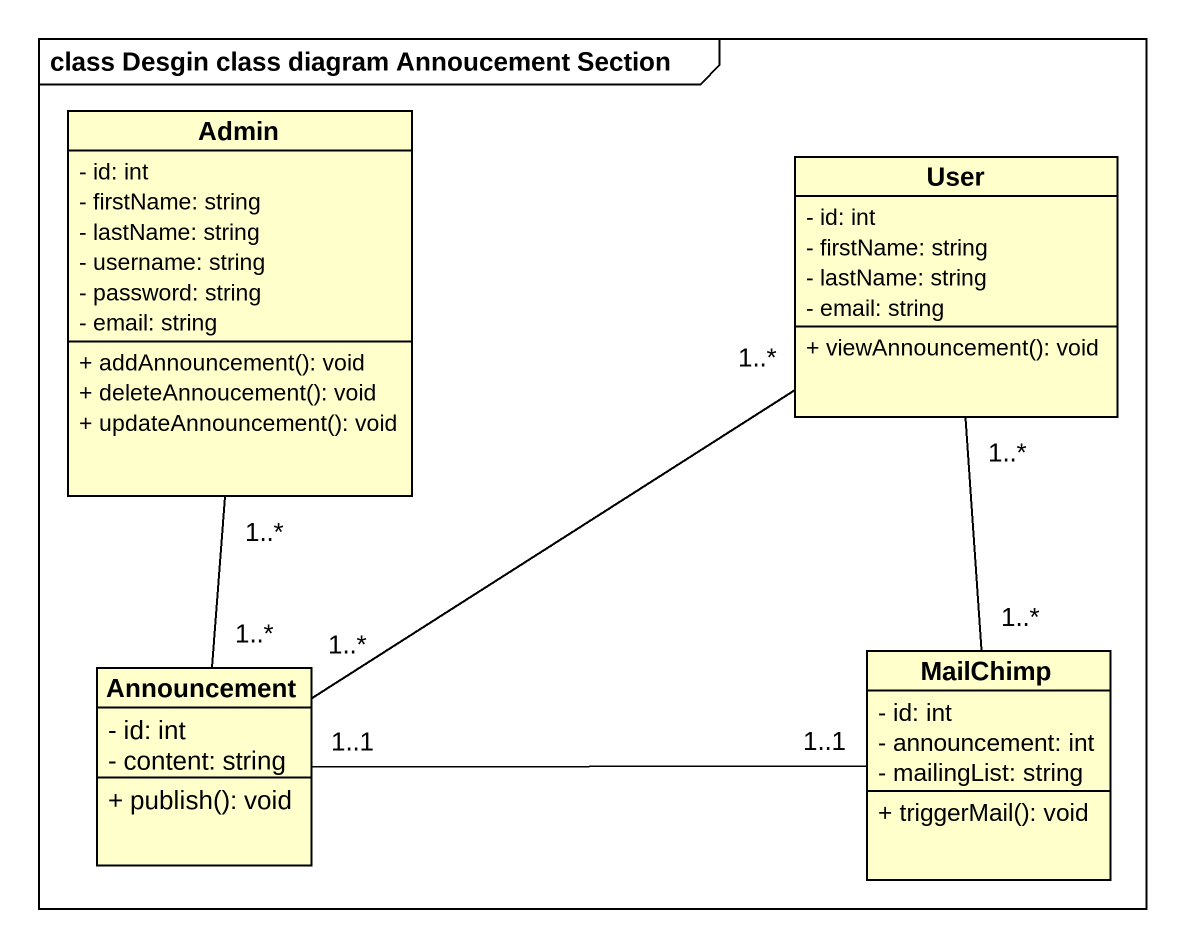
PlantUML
@startuml
mainframe class Desgin class diagram Annoucement Section
hide circle
hide empty members
skinparam classAttributeIconSize 0
class Admin {
  - id: int
  - firstName: string
  - lastName: string
  - username: string
  - password: string
  - email: string
  + addAnnouncement(): void
  + deleteAnnoucement(): void
  + updateAnnouncement(): void
}
class User {
  - id: int
  - firstName: string
  - lastName: string
  - email: string
  + viewAnnouncement(): void
}
class Announcement {
  - id: int
  - content: string
  + publish(): void
}
class MailChimp {
  - id: int
  - announcement: int
  - mailingList: string
  + triggerMail(): void
}
Admin "1..*" -- "1..*" Announcement
User "1..*" -- "1..*" MailChimp
Announcement "1..*" -up- "1..*" User
Announcement "1..1" -right- "1..1" MailChimp
@enduml
